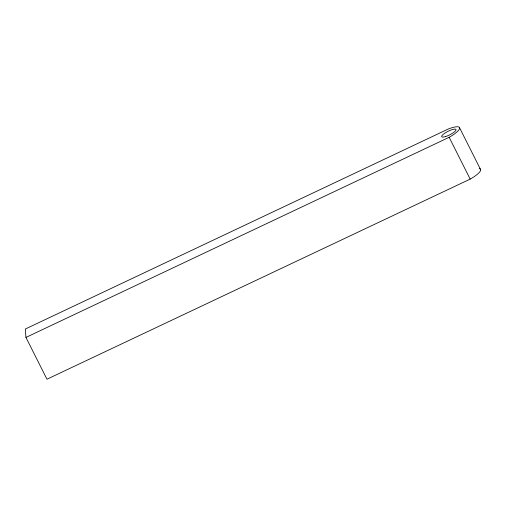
<?xml version="1.0" encoding="UTF-8"?>
<svg xmlns="http://www.w3.org/2000/svg" width="506" height="506" viewBox="0 0 506 506"><rect width="100%" height="100%" fill="white"/><g stroke="black" fill="none" stroke-linecap="round" stroke-linejoin="round"><path stroke-width="0.76" d="M479.195 168.606A16.749 4.08 -26.7 0 1 470.175 179.105L46.969 379.215L25.951 337.42L449.151 137.309A16.749 4.08 -26.7 0 0 459.682 127.98L480.7 169.776M449.151 137.309L470.175 179.105M25.951 337.42L25.3 329.026L448.506 128.91A16.749 4.08 -26.7 0 1 459.682 127.98M445.35 136.639A8.039 1.961 -26.7 0 0 456.064 129.694A8.039 1.961 -26.7 0 0 445.071 133.002A8.039 1.961 -26.7 0 0 445.35 136.639"/></g></svg>
